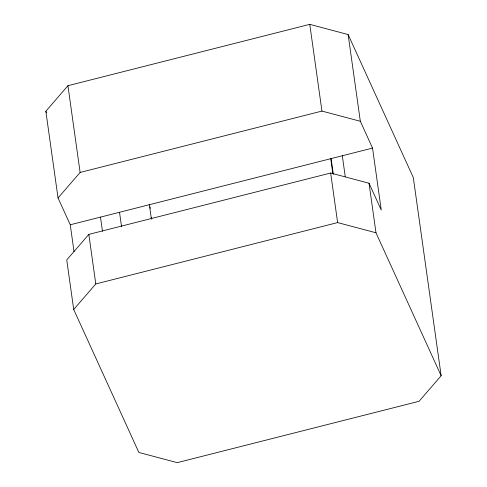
<?xml version="1.0" encoding="UTF-8"?>
<svg xmlns="http://www.w3.org/2000/svg" width="487" height="487" viewBox="0 0 487 487"><rect width="100%" height="100%" fill="white"/><g stroke="black" fill="none" stroke-linecap="round" stroke-linejoin="round"><path stroke-width="0.73" d="M74.03 251.651L70.256 224.781L58.038 197.978L45.851 111.249L67.93 85.706L309.762 24.35L348.132 34.553L413.293 177.512L441.149 375.751L419.07 401.294L177.238 462.65L138.868 452.447L73.707 309.488L66.743 259.93L88.829 234.387L330.655 173.031L369.03 183.234L381.248 210.037L372.543 148.085L360.325 121.281L348.132 34.553M58.038 197.978L80.124 172.441L321.95 111.079L360.325 121.281M73.707 309.488L95.793 283.951L337.625 222.589L375.994 232.792L441.149 375.751M70.256 224.781L372.543 148.085M45.851 111.249L46.478 112.631M369.03 183.234L375.994 232.792M342.312 155.755L345.246 176.653M331.13 158.646L333.327 174.322M330.758 158.865L332.852 173.798M309.762 24.35L321.95 111.079M330.655 173.031L337.625 222.589M150.069 206.902L150.282 208.393M151.536 217.354L151.749 218.846M149.284 204.138L151.378 219.065M119.546 212.454L121.549 226.717M100.486 217.111L102.477 231.295M67.93 85.706L80.124 172.441M88.829 234.387L95.793 283.951"/></g></svg>
